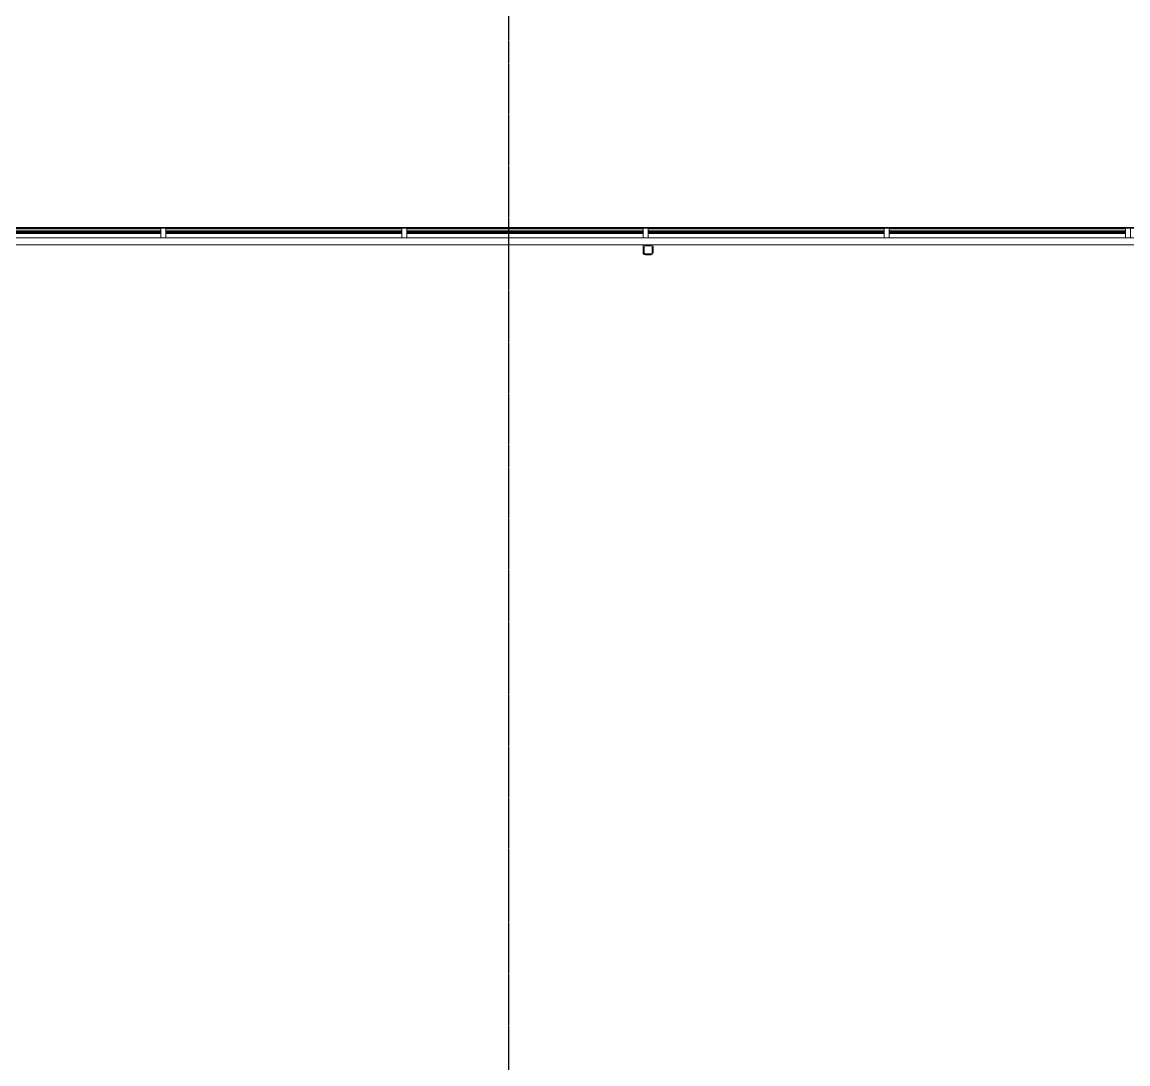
# Model space of a CAD drawing. Header units: millimetres. Extents: x -637480 to 299894, y -125373 to 39000.
# Drawn here: x 237844 to 248849, y 7875 to 18249 of the extents above; entities that cross this region are included whole.
import ezdxf

# ---------------------------------------------------------------- set-up
doc = ezdxf.new("R2010")
doc.units = ezdxf.units.MM
doc.linetypes.add('Xref building Toll$0$Grid Line', pattern=[22.225, 12.7, -3.175, 3.175, -3.175])
for name, color, linetype, lineweight in [('AM_BOR', 4, 'Continuous', 25), ('Xref building Toll$0$A-FLOR', 192, 'Continuous', 25), ('Xref building Toll$0$A-GLAZ-CURT', 52, 'Continuous', 9), ('Xref building Toll$0$A-GLAZ-CWMG', 51, 'Continuous', 9), ('Xref building Toll$0$A-WALL', 113, 'Continuous', 9), ('Xref building Toll$0$S-COLS', 52, 'Continuous', 9)]:
    doc.layers.add(name, color=color, linetype=linetype, lineweight=lineweight)
doc.layers.add('Xref building Toll$0$S-GRID', color=8, linetype='Continuous')

# ---------------------------------------------------------------- blocks, each defined once
blk = doc.blocks.new('Xref building Toll$0$Toll Grids')
at = {"layer": 'Xref building Toll$0$S-GRID', "linetype": 'Xref building Toll$0$Grid Line'}
for p, q in [((242688, -125373.3), (242688, 36031.5)), ((224843, 16200), (280997.7, 16200))]:
    blk.add_line(p, q, dxfattribs=at)
blk = doc.blocks.new('Xref building Toll$0$IVS-CURTPAN-Double Glass - E10THK-I10THK-40mm-1893025-MASTER GROUND FLOOR')
at = {"layer": 'Xref building Toll$0$A-GLAZ-CURT'}
for p, q in [((1175, -10), (-1175, -10)), ((-1175, -10), (-1175, -20)), ((-1175, -20), (-1175, -10)), ((-1175, -10), (1175, -10)), ((-1175, -10), (-1175, -10)), ((-1175, -20), (1175, -20)), ((1175, -20), (-1175, -20)), ((-1175, -20), (-1175, -20)), ((1175, -40), (-1175, -40)), ((-1175, -40), (-1175, -50)), ((-1175, -50), (-1175, -40)), ((-1175, -40), (1175, -40)), ((-1175, -40), (-1175, -40)), ((-1175, -50), (1175, -50)), ((1175, -50), (-1175, -50)), ((-1175, -50), (-1175, -50)), ((1175, -20), (1175, -10)), ((1175, -10), (1175, -20)), ((1175, -10), (1175, -10)), ((1175, -20), (1175, -20)), ((1175, -50), (1175, -40)), ((1175, -40), (1175, -50)), ((1175, -40), (1175, -40)), ((1175, -50), (1175, -50))]:
    blk.add_line(p, q, dxfattribs=at)
blk = doc.blocks.new('Xref building Toll$0$IVS-CURTPAN-Double Glass - E10THK-I10THK-40mm-1893023-MASTER GROUND FLOOR')
at = {"layer": 'Xref building Toll$0$A-GLAZ-CURT'}
for p, q in [((1175, -10), (-1175, -10)), ((-1175, -10), (-1175, -20)), ((-1175, -10), (-1175, -10)), ((-1175, -20), (1175, -20)), ((-1175, -20), (-1175, -20)), ((1175, -40), (-1175, -40)), ((-1175, -40), (-1175, -50)), ((-1175, -40), (-1175, -40)), ((-1175, -50), (1175, -50)), ((-1175, -50), (-1175, -50)), ((1175, -20), (1175, -10)), ((1175, -10), (1175, -10)), ((1175, -20), (1175, -20)), ((1175, -50), (1175, -40)), ((1175, -40), (1175, -40)), ((1175, -50), (1175, -50))]:
    blk.add_line(p, q, dxfattribs=at)
blk = doc.blocks.new('Xref building Toll$0$Rectangular Mullion - _SBA 50 x 100mm Office-1893014-MASTER GROUND FLOOR')
at = {"layer": 'Xref building Toll$0$A-GLAZ-CWMG'}
for p, q in [((268874, 156212), (268874, 156112)), ((268874, 156112), (268874, 156212)), ((268874, 156212), (268874, 156212)), ((271224, 156212), (268874, 156212)), ((268874, 156212), (271224, 156212)), ((271224, 156212), (271224, 156212)), ((271224, 156212), (271224, 156112)), ((271224, 156112), (271224, 156212)), ((268874, 156112), (268874, 156112)), ((268874, 156112), (271224, 156112)), ((268874, 156112), (271224, 156112)), ((271224, 156112), (271224, 156112))]:
    blk.add_line(p, q, dxfattribs=at)
blk = doc.blocks.new('Xref building Toll$0$Rectangular Mullion - _SBA 50 x 100mm Office-1893016-MASTER GROUND FLOOR')
at = {"layer": 'Xref building Toll$0$A-GLAZ-CWMG'}
for p, q in [((268874, 156212), (268874, 156212)), ((268874, 156212), (268874, 156112)), ((268874, 156112), (268874, 156212)), ((268874, 156212), (271224, 156212)), ((271224, 156212), (268874, 156212)), ((271224, 156212), (271224, 156112)), ((271224, 156112), (271224, 156212)), ((271224, 156212), (271224, 156212)), ((268874, 156112), (268874, 156112)), ((271224, 156112), (268874, 156112)), ((271224, 156112), (268874, 156112)), ((271224, 156112), (271224, 156112))]:
    blk.add_line(p, q, dxfattribs=at)
blk = doc.blocks.new('Xref building Toll$0$Rectangular Mullion - _SBA 50 x 100mm Office-1893017-MASTER GROUND FLOOR')
at = {"layer": 'Xref building Toll$0$A-GLAZ-CWMG'}
for p, q in [((25, 50), (-25, 50)), ((-25, 50), (-25, -50)), ((-25, 50), (-25, 50)), ((25, -50), (25, 50)), ((25, 50), (25, 50)), ((-25, -50), (25, -50)), ((-25, -50), (-25, -50)), ((25, -50), (25, -50))]:
    blk.add_line(p, q, dxfattribs=at)
blk = doc.blocks.new('Xref building Toll$0$Rectangular Mullion - _SBA 50 x 100mm Office-1893018-MASTER GROUND FLOOR')
at = {"layer": 'Xref building Toll$0$A-GLAZ-CWMG'}
for p, q in [((-25, 50), (-25, 50)), ((25, 50), (25, 50)), ((-25, -50), (-25, -50)), ((25, -50), (25, -50))]:
    blk.add_line(p, q, dxfattribs=at)
blk = doc.blocks.new('Xref building Toll$0$Rectangular Mullion - _SBA 50 x 100mm Office-1893019-MASTER GROUND FLOOR')
at = {"layer": 'Xref building Toll$0$A-GLAZ-CWMG', "lineweight": 18}
for p, q in [((-25, 50), (25, 50)), ((-25, -50), (-25, 50)), ((25, 50), (25, -50)), ((25, -50), (-25, -50))]:
    blk.add_line(p, q, dxfattribs=at)
at = {"layer": 'Xref building Toll$0$A-GLAZ-CWMG'}
for p, q in [((-25, 50), (-25, 50)), ((25, 50), (25, 50)), ((-25, -50), (-25, -50)), ((25, -50), (25, -50))]:
    blk.add_line(p, q, dxfattribs=at)
blk = doc.blocks.new('Xref building Toll$0$SHS-Square Hollow Section-Column - 100x100SHS-V214-MASTER GROUND FLOOR')
at = {"layer": 'Xref building Toll$0$S-COLS'}
h = blk.add_hatch(dxfattribs=at)
h.set_pattern_fill('FP_291', color=256, style=0, pattern_type=2)
h.set_pattern_definition([(225, (252074, 155994.5), (1257.236, -1257.236), []), (225, (252074, 154089.5), (1257.236, -1257.236), [])])
edge = h.paths.add_edge_path(flags=0)
edge.add_line((30, -50), (-30, -50))
edge.add_arc((-30, -30), 20, 180, 270, ccw=False)
edge.add_line((-50, -30), (-50, 30))
edge.add_arc((-30, 30), 20, 90, 180, ccw=False)
edge.add_line((-30, 50), (30, 50))
edge.add_arc((30, 30), 20, 0, 90, ccw=False)
edge.add_line((50, 30), (50, -30))
edge.add_arc((30, -30), 20, -90, 0, ccw=False)
edge = h.paths.add_edge_path(flags=0)
edge.add_arc((30, -30), 10, 270, 360)
edge.add_line((40, -30), (40, 30))
edge.add_arc((30, 30), 10, 360, 450)
edge.add_line((30, 40), (-30, 40))
edge.add_arc((-30, 30), 10, 90, 180)
edge.add_line((-40, 30), (-40, -30))
edge.add_arc((-30, -30), 10, 180, 270)
edge.add_line((-30, -40), (30, -40))
at = {"layer": 'Xref building Toll$0$S-COLS', "lineweight": 18}
for p, q in [((-50, -30), (-50, 30)), ((-40, 30), (-40, -30)), ((-30, 50), (30, 50)), ((30, 40), (-30, 40)), ((40, -30), (40, 30)), ((50, 30), (50, -30)), ((-30, -40), (30, -40)), ((30, -50), (-30, -50))]:
    blk.add_line(p, q, dxfattribs=at)
for centre, radius, start, end in [((-30, 30), 20, 90, 180), ((-30, 30), 10, 90, 180), ((30, 30), 20, 0, 90), ((30, 30), 10, 360, 90), ((-30, -30), 20, 180, 270), ((-30, -30), 10, 180, 270), ((30, -30), 10, 270, 360), ((30, -30), 20, 270, 0)]:
    blk.add_arc(centre, radius, start, end, dxfattribs=at)
blk = doc.blocks.new('Xref building Toll$0$System Panel - _SBA Glazing Office-2189471-MASTER GROUND FLOOR')
at = {"layer": 'Xref building Toll$0$A-GLAZ-CURT'}
blk.add_hatch(color=256, dxfattribs=at).paths.add_polyline_path([(-1175, -5), (-1175, 5), (1175, 5), (1175, -5)], flags=0)
for p, q in [((-1175, 5), (-1175, 5)), ((-1175, 5), (1175, 5)), ((1175, 5), (-1175, 5)), ((-1175, -5), (-1175, 5)), ((-1175, 5), (-1175, -5)), ((1175, 5), (1175, 5)), ((1175, 5), (1175, -5)), ((1175, 5), (1175, -5)), ((-1175, -5), (1175, -5)), ((1175, -5), (-1175, -5)), ((-1175, -5), (-1175, -5)), ((1175, -5), (1175, -5))]:
    blk.add_line(p, q, dxfattribs=at)
blk = doc.blocks.new('Xref building Toll')
at = {"layer": 'Xref building Toll$0$A-FLOR'}
blk.add_line((270000, 16200), (229579, 16200), dxfattribs=at)
at = {"layer": 'Xref building Toll$0$A-WALL'}
for p, q in [((229749, 16100), (263249, 16100)), ((229749, 16032), (263249, 16032))]:
    blk.add_line(p, q, dxfattribs=at)
blk.add_blockref('Xref building Toll$0$Toll Grids', (0, 0))
at = {"layer": 'Xref building Toll$0$A-GLAZ-CURT', "rotation": 180}
for name, p in [('Xref building Toll$0$IVS-CURTPAN-Double Glass - E10THK-I10THK-40mm-1893025-MASTER GROUND FLOOR', (238049, 16150)), ('Xref building Toll$0$IVS-CURTPAN-Double Glass - E10THK-I10THK-40mm-1893023-MASTER GROUND FLOOR', (238049, 16150)), ('Xref building Toll$0$IVS-CURTPAN-Double Glass - E10THK-I10THK-40mm-1893025-MASTER GROUND FLOOR', (240449, 16150)), ('Xref building Toll$0$IVS-CURTPAN-Double Glass - E10THK-I10THK-40mm-1893023-MASTER GROUND FLOOR', (240449, 16150)), ('Xref building Toll$0$IVS-CURTPAN-Double Glass - E10THK-I10THK-40mm-1893025-MASTER GROUND FLOOR', (242849, 16150)), ('Xref building Toll$0$IVS-CURTPAN-Double Glass - E10THK-I10THK-40mm-1893023-MASTER GROUND FLOOR', (242849, 16150)), ('Xref building Toll$0$IVS-CURTPAN-Double Glass - E10THK-I10THK-40mm-1893025-MASTER GROUND FLOOR', (245249, 16150)), ('Xref building Toll$0$IVS-CURTPAN-Double Glass - E10THK-I10THK-40mm-1893023-MASTER GROUND FLOOR', (245249, 16150)), ('Xref building Toll$0$IVS-CURTPAN-Double Glass - E10THK-I10THK-40mm-1893025-MASTER GROUND FLOOR', (247649, 16150)), ('Xref building Toll$0$IVS-CURTPAN-Double Glass - E10THK-I10THK-40mm-1893023-MASTER GROUND FLOOR', (247649, 16150)), ('Xref building Toll$0$System Panel - _SBA Glazing Office-2189471-MASTER GROUND FLOOR', (238049, 16150)), ('Xref building Toll$0$System Panel - _SBA Glazing Office-2189471-MASTER GROUND FLOOR', (240449, 16150)), ('Xref building Toll$0$System Panel - _SBA Glazing Office-2189471-MASTER GROUND FLOOR', (242849, 16150)), ('Xref building Toll$0$System Panel - _SBA Glazing Office-2189471-MASTER GROUND FLOOR', (245249, 16150)), ('Xref building Toll$0$System Panel - _SBA Glazing Office-2189471-MASTER GROUND FLOOR', (247649, 16150))]:
    blk.add_blockref(name, p, dxfattribs=at)
at = {"layer": 'Xref building Toll$0$A-GLAZ-CWMG'}
for name, p in [('Xref building Toll$0$Rectangular Mullion - _SBA 50 x 100mm Office-1893014-MASTER GROUND FLOOR', (-32000, -140012.5)), ('Xref building Toll$0$Rectangular Mullion - _SBA 50 x 100mm Office-1893016-MASTER GROUND FLOOR', (-32000, -140012.5)), ('Xref building Toll$0$Rectangular Mullion - _SBA 50 x 100mm Office-1893016-MASTER GROUND FLOOR', (-32000, -140012.5)), ('Xref building Toll$0$Rectangular Mullion - _SBA 50 x 100mm Office-1893014-MASTER GROUND FLOOR', (-29600, -140012.5)), ('Xref building Toll$0$Rectangular Mullion - _SBA 50 x 100mm Office-1893016-MASTER GROUND FLOOR', (-29600, -140012.5)), ('Xref building Toll$0$Rectangular Mullion - _SBA 50 x 100mm Office-1893016-MASTER GROUND FLOOR', (-29600, -140012.5)), ('Xref building Toll$0$Rectangular Mullion - _SBA 50 x 100mm Office-1893014-MASTER GROUND FLOOR', (-27200, -140012.5)), ('Xref building Toll$0$Rectangular Mullion - _SBA 50 x 100mm Office-1893016-MASTER GROUND FLOOR', (-27200, -140012.5)), ('Xref building Toll$0$Rectangular Mullion - _SBA 50 x 100mm Office-1893016-MASTER GROUND FLOOR', (-27200, -140012.5)), ('Xref building Toll$0$Rectangular Mullion - _SBA 50 x 100mm Office-1893014-MASTER GROUND FLOOR', (-24800, -140012.5)), ('Xref building Toll$0$Rectangular Mullion - _SBA 50 x 100mm Office-1893016-MASTER GROUND FLOOR', (-24800, -140012.5)), ('Xref building Toll$0$Rectangular Mullion - _SBA 50 x 100mm Office-1893016-MASTER GROUND FLOOR', (-24800, -140012.5)), ('Xref building Toll$0$Rectangular Mullion - _SBA 50 x 100mm Office-1893014-MASTER GROUND FLOOR', (-22400, -140012.5)), ('Xref building Toll$0$Rectangular Mullion - _SBA 50 x 100mm Office-1893016-MASTER GROUND FLOOR', (-22400, -140012.5)), ('Xref building Toll$0$Rectangular Mullion - _SBA 50 x 100mm Office-1893016-MASTER GROUND FLOOR', (-22400, -140012.5))]:
    blk.add_blockref(name, p, dxfattribs=at)
at = {"layer": 'Xref building Toll$0$A-GLAZ-CWMG', "extrusion": (0, 0, -1)}
for name, p in [('Xref building Toll$0$Rectangular Mullion - _SBA 50 x 100mm Office-1893017-MASTER GROUND FLOOR', (-239249, 16150)), ('Xref building Toll$0$Rectangular Mullion - _SBA 50 x 100mm Office-1893018-MASTER GROUND FLOOR', (-239249, 16150)), ('Xref building Toll$0$Rectangular Mullion - _SBA 50 x 100mm Office-1893019-MASTER GROUND FLOOR', (-239249, 16150)), ('Xref building Toll$0$Rectangular Mullion - _SBA 50 x 100mm Office-1893017-MASTER GROUND FLOOR', (-241649, 16150)), ('Xref building Toll$0$Rectangular Mullion - _SBA 50 x 100mm Office-1893018-MASTER GROUND FLOOR', (-241649, 16150)), ('Xref building Toll$0$Rectangular Mullion - _SBA 50 x 100mm Office-1893019-MASTER GROUND FLOOR', (-241649, 16150)), ('Xref building Toll$0$Rectangular Mullion - _SBA 50 x 100mm Office-1893017-MASTER GROUND FLOOR', (-244049, 16150)), ('Xref building Toll$0$Rectangular Mullion - _SBA 50 x 100mm Office-1893018-MASTER GROUND FLOOR', (-244049, 16150)), ('Xref building Toll$0$Rectangular Mullion - _SBA 50 x 100mm Office-1893019-MASTER GROUND FLOOR', (-244049, 16150)), ('Xref building Toll$0$Rectangular Mullion - _SBA 50 x 100mm Office-1893017-MASTER GROUND FLOOR', (-246449, 16150)), ('Xref building Toll$0$Rectangular Mullion - _SBA 50 x 100mm Office-1893018-MASTER GROUND FLOOR', (-246449, 16150)), ('Xref building Toll$0$Rectangular Mullion - _SBA 50 x 100mm Office-1893019-MASTER GROUND FLOOR', (-246449, 16150)), ('Xref building Toll$0$Rectangular Mullion - _SBA 50 x 100mm Office-1893017-MASTER GROUND FLOOR', (-248849, 16150)), ('Xref building Toll$0$Rectangular Mullion - _SBA 50 x 100mm Office-1893018-MASTER GROUND FLOOR', (-248849, 16150)), ('Xref building Toll$0$Rectangular Mullion - _SBA 50 x 100mm Office-1893019-MASTER GROUND FLOOR', (-248849, 16150))]:
    blk.add_blockref(name, p, dxfattribs=at)
at = {"layer": 'Xref building Toll$0$S-COLS', "rotation": 180}
blk.add_blockref('Xref building Toll$0$SHS-Square Hollow Section-Column - 100x100SHS-V214-MASTER GROUND FLOOR', (244074, 15982), dxfattribs=at)

msp = doc.modelspace()

# ---------------------------------------------------------------- block references
at = {"layer": 'AM_BOR'}
msp.add_blockref('Xref building Toll', (0, 0), dxfattribs=at)

doc.saveas('drawing.dxf')
